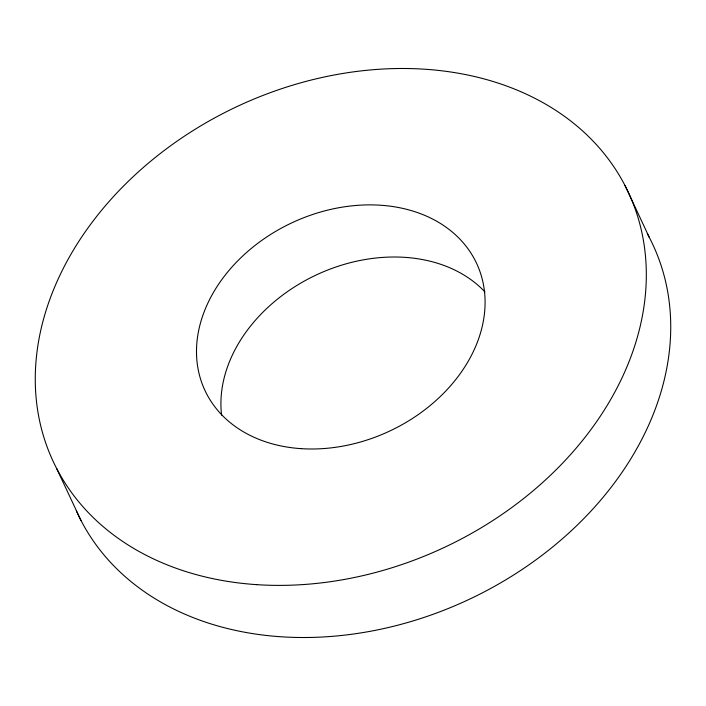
<?xml version="1.0" encoding="UTF-8"?>
<svg xmlns="http://www.w3.org/2000/svg" width="706" height="706" viewBox="0 0 706 706"><rect width="100%" height="100%" fill="white"/><g stroke="black" fill="none" stroke-linecap="round" stroke-linejoin="round"><path stroke-width="1.06" d="M624.934 185.387L649.352 237.516M56.648 468.484L81.066 520.613M647.278 233.642A317.515 243.588 -25.1 0 1 473.655 597.205A317.515 243.588 -25.1 0 1 76.292 510.72M221.596 415.181A149.954 115.034 -25.1 0 1 316.5 274.846A149.954 115.034 -25.1 0 1 484.987 291.957M301.18 448.654A149.954 115.034 -25.1 0 0 480.76 273.99A149.954 115.034 -25.1 0 0 240.437 258.167A149.954 115.034 -25.1 0 0 301.18 448.654M256.913 584.665A317.515 243.588 -25.1 0 0 637.156 214.818A317.515 243.588 -25.1 0 0 128.298 181.318A317.515 243.588 -25.1 0 0 256.913 584.665"/></g></svg>
